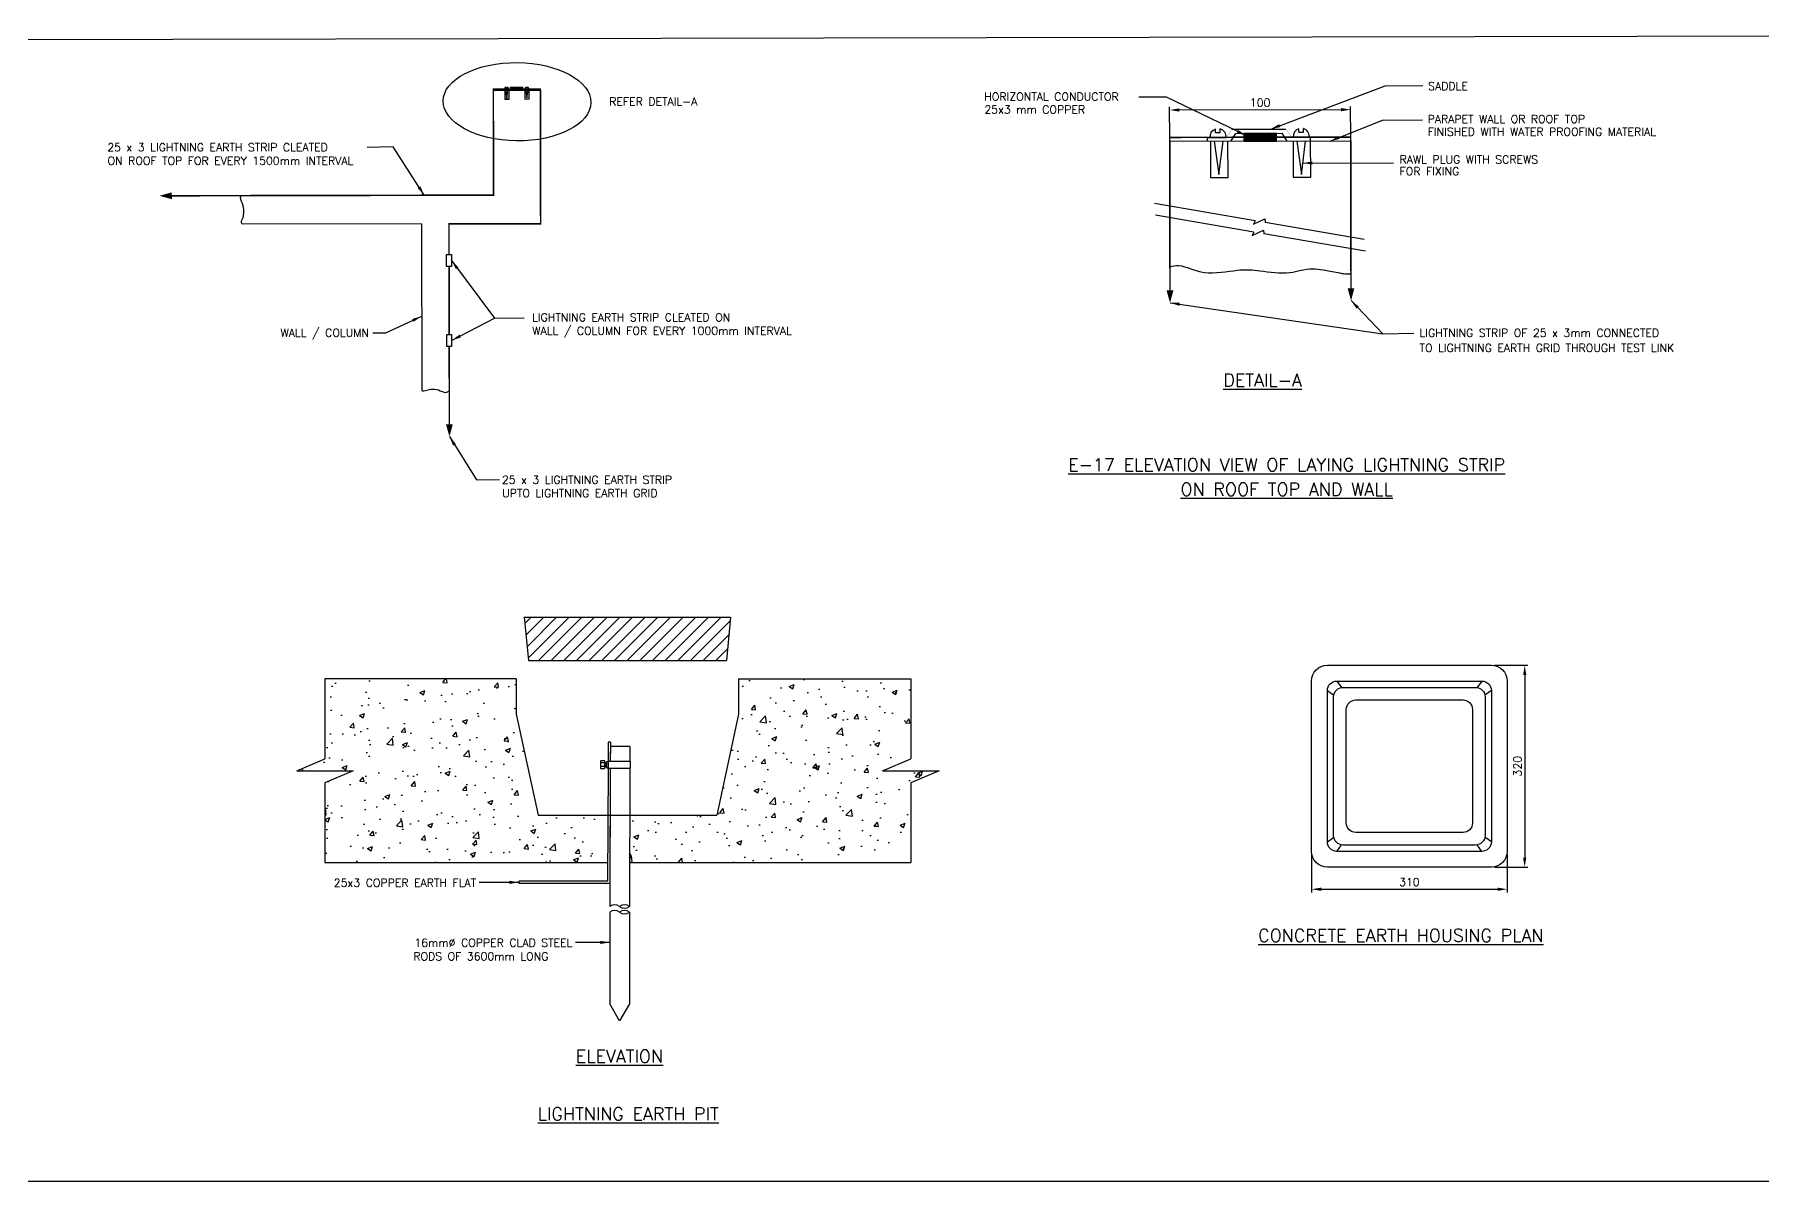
# Model space of a CAD drawing. Header units: inches. Extents: x 1917 to 3477, y 820 to 1550.
# Drawn here: x 2666 to 3206, y 820 to 1179 of the extents above; entities that cross this region are included whole.
import ezdxf
from ezdxf.enums import TextEntityAlignment as Align

# ---------------------------------------------------------------- set-up
doc = ezdxf.new("R2010")
doc.units = ezdxf.units.IN
doc.header["$MEASUREMENT"] = 0
doc.layers.get('DEFPOINTS').update_dxf_attribs({"color": 8})
for name, color, linetype in [('DIM', 1, 'Continuous'), ('EHAT', 9, 'Continuous'), ('ELDIM', 2, 'Continuous'), ('ELEC', 7, 'Continuous'), ('LIGHTNING', 2, 'Continuous'), ('TITLE', 7, 'Continuous'), ('TXT30', 2, 'Continuous')]:
    doc.layers.add(name, color=color, linetype=linetype)
doc.styles.add('ROMANS', font='romans.shx')
doc.styles.add('romans1', font='romans.shx')
doc.linetypes.add('FENCELINE2', pattern='A,0.25,-0.1,[132,ltypeshp.shx,S=0.1,R=0,X=-0.1,Y=0],-0.1,1', length=1.45)
doc.dimstyles.new('SECTIONS', dxfattribs={"dimtxt": 2.5, "dimasz": 3, "dimexe": 1, "dimexo": 1, "dimgap": 1, "dimtad": 1, "dimdec": 0, "dimlfac": 20, "dimzin": 0, "dimdsep": 46, "dimtxsty": 'romans1', "dimcen": 0.625, "dimclrd": 1, "dimclre": 1, "dimclrt": 256, "dimadec": 0, "dimazin": 0, "dimtfac": 1, "dimtdec": 0, "dimtofl": 0, "dimtmove": 0, "dimatfit": 3, "dimfxl": 1, "dimtolj": 1, "dimtzin": 0, "dimarcsym": 0})
pattern_1 = [(50, (2737.21, 682.856), (16.06663, -1.40565), [1.68, -18.48]), (355, (2737.21, 682.856), (-3.108, 16.8491), [1.344, -14.784]), (100.4514, (2738.549, 682.739), (12.9586, 15.44345), [1.4278, -15.7056]), (46.184, (2737.21, 687.336), (23.9062, -3.7076), [2.52, -27.72]), (96.6356, (2739.202, 687.027), (20.9364, 21.8202), [2.1417, -23.5584]), (351.184, (2737.21, 687.336), (20.9364, 21.8203), [2.016, -22.176]), (21, (2739.45, 686.216), (13.3707, -9.01866), [1.68, -18.48]), (326, (2739.45, 686.216), (5.4503, 16.24336), [1.344, -14.784]), (71.4514, (2740.564, 685.464), (18.821, 7.2247), [1.4278, -15.7056]), (37.5, (2737.2097, 682.856), (0.27238, 7.45682), [0, -14.6048, 0, -15.008, 0, -14.84]), (7.5, (2737.21, 682.856), (5.89276, 8.83482), [0, -8.5568, 0, -14.2688, 0, -5.656]), (327.5, (2732.2145, 682.856), (11.95762, -0.50523), [0, -5.6, 0, -17.472, 0, -23.184]), (317.5, (2729.974, 682.856), (13.06337, 2.24235), [0, -7.28, 0, -11.6032, 0, -16.464])]

# ---------------------------------------------------------------- blocks, each defined once
blk = doc.blocks.new('*D69')
at = {"layer": 'DEFPOINTS', "color": 0, "transparency": 16777216}
for p in [(3065.18, 923.5), (3126.29, 923.5), (3126.29, 911.67)]:
    blk.add_point(p, dxfattribs=at)
at = {"layer": 'DIM', "color": 1, "lineweight": -2, "transparency": 16777216}
for p, q in [((3065.18, 922.5), (3065.18, 910.67)), ((3126.29, 922.5), (3126.29, 910.67)), ((3068.18, 911.67), (3123.29, 911.67))]:
    blk.add_line(p, q, dxfattribs=at)
at = {"layer": 'DIM', "color": 1, "transparency": 16777216}
for points in [[(3068.18, 912.17), (3068.18, 911.17), (3065.18, 911.67)], [(3123.29, 912.17), (3123.29, 911.17), (3126.29, 911.67)]]:
    blk.add_solid(points, dxfattribs=at)
at = {"layer": 'DIM', "color": 7, "transparency": 16777216, "insert": (3095.74, 913.92), "char_height": 2.5, "attachment_point": 5, "style": 'romans1'}
blk.add_mtext('\\A1;310', dxfattribs=at)
blk = doc.blocks.new('*D70')
at = {"layer": 'DEFPOINTS', "color": 0, "transparency": 16777216}
for p in [(3121.36, 981.65), (3121.36, 918.58), (3131.77, 918.58)]:
    blk.add_point(p, dxfattribs=at)
at = {"layer": 'DIM', "color": 1, "lineweight": -2, "transparency": 16777216}
for p, q in [((3122.36, 981.65), (3132.77, 981.65)), ((3131.77, 978.65), (3131.77, 921.58)), ((3122.36, 918.58), (3132.77, 918.58))]:
    blk.add_line(p, q, dxfattribs=at)
at = {"layer": 'DIM', "color": 1, "transparency": 16777216}
for points in [[(3131.27, 978.65), (3132.27, 978.65), (3131.77, 981.65)], [(3131.27, 921.58), (3132.27, 921.58), (3131.77, 918.58)]]:
    blk.add_solid(points, dxfattribs=at)
at = {"layer": 'DIM', "color": 7, "transparency": 16777216, "insert": (3129.52, 950.11), "char_height": 2.5, "attachment_point": 5, "rotation": 90, "style": 'romans1'}
blk.add_mtext('\\A1;320', dxfattribs=at)
blk = doc.blocks.new('*D55')
at = {"layer": 'DEFPOINTS', "color": 0, "transparency": 16777216}
for p in [(3077.38, 1155.28), (3020.85, 1145.39), (3077.4, 1145.5)]:
    blk.add_point(p, dxfattribs=at)
at = {"layer": 'DIM', "color": 1, "lineweight": -2, "transparency": 16777216}
for p, q in [((3020.85, 1146.39), (3020.83, 1156.17)), ((3077.4, 1146.5), (3077.38, 1156.28)), ((3023.83, 1155.18), (3074.38, 1155.28))]:
    blk.add_line(p, q, dxfattribs=at)
at = {"layer": 'DIM', "color": 1, "transparency": 16777216}
for points in [[(3023.83, 1155.68), (3023.84, 1154.68), (3020.83, 1155.17)], [(3074.38, 1155.78), (3074.38, 1154.78), (3077.38, 1155.28)]]:
    blk.add_solid(points, dxfattribs=at)
at = {"layer": 'DIM', "color": 7, "transparency": 16777216, "insert": (3049.1, 1157.48), "char_height": 2.5, "attachment_point": 5, "rotation": 0.112, "style": 'romans1'}
blk.add_mtext('\\A1;100', dxfattribs=at)
blk = doc.blocks.new('*X12')
at = {"color": 0}
for p, q in [((165.6, 216.7), (165.6, 221.4)), ((166.2, 216.7), (166.2, 221.4)), ((166.9, 216.7), (166.9, 221.4)), ((167.5, 216.7), (167.5, 221.4)), ((168.1, 216.7), (168.1, 221.4)), ((168.8, 216.7), (168.8, 221.4)), ((169.4, 216.7), (169.4, 221.4)), ((170, 216.7), (170, 221.4)), ((170.6, 216.7), (170.6, 221.4)), ((171.2, 216.7), (171.2, 221.4)), ((171.9, 216.7), (171.9, 221.4)), ((172.5, 216.7), (172.5, 221.4)), ((173.1, 216.7), (173.1, 221.4)), ((173.8, 216.7), (173.8, 221.4)), ((174.4, 216.7), (174.4, 221.4)), ((175, 216.7), (175, 221.4)), ((175.6, 216.7), (175.6, 221.4)), ((176.2, 216.7), (176.2, 221.4)), ((176.9, 216.7), (176.9, 221.4)), ((177.5, 216.7), (177.5, 221.4)), ((178.1, 216.7), (178.1, 221.4)), ((178.8, 216.7), (178.8, 221.4)), ((179.4, 216.7), (179.4, 221.4)), ((180, 216.7), (180, 221.4)), ((180.6, 216.7), (180.6, 221.4)), ((181.2, 216.7), (181.2, 221.4)), ((181.9, 216.7), (181.9, 221.4)), ((182.5, 216.7), (182.5, 221.4)), ((183.1, 216.7), (183.1, 221.4)), ((183.8, 216.7), (183.8, 221.4)), ((184.4, 216.7), (184.4, 221.4))]:
    blk.add_line(p, q, dxfattribs=at)
blk = doc.blocks.new('*X13')
at = {"color": 0}
for p, q in [((165.6, 216.7), (165.6, 221.4)), ((166.2, 216.7), (166.2, 221.4)), ((166.9, 216.7), (166.9, 221.4)), ((167.5, 216.7), (167.5, 221.4)), ((168.1, 216.7), (168.1, 221.4)), ((168.8, 216.7), (168.8, 221.4)), ((169.4, 216.7), (169.4, 221.4)), ((170, 216.7), (170, 221.4)), ((170.6, 216.7), (170.6, 221.4)), ((171.2, 216.7), (171.2, 221.4)), ((171.9, 216.7), (171.9, 221.4)), ((172.5, 216.7), (172.5, 221.4)), ((173.1, 216.7), (173.1, 221.4)), ((173.8, 216.7), (173.8, 221.4)), ((174.4, 216.7), (174.4, 221.4)), ((175, 216.7), (175, 221.4)), ((175.6, 216.7), (175.6, 221.4)), ((176.2, 216.7), (176.2, 221.4)), ((176.9, 216.7), (176.9, 221.4)), ((177.5, 216.7), (177.5, 221.4)), ((178.1, 216.7), (178.1, 221.4)), ((178.8, 216.7), (178.8, 221.4)), ((179.4, 216.7), (179.4, 221.4)), ((180, 216.7), (180, 221.4)), ((180.6, 216.7), (180.6, 221.4)), ((181.2, 216.7), (181.2, 221.4)), ((181.9, 216.7), (181.9, 221.4)), ((182.5, 216.7), (182.5, 221.4)), ((183.1, 216.7), (183.1, 221.4)), ((183.8, 216.7), (183.8, 221.4)), ((184.4, 216.7), (184.4, 221.4))]:
    blk.add_line(p, q, dxfattribs=at)

msp = doc.modelspace()

# ---------------------------------------------------------------- hatches: boundary and pattern name
h = msp.add_hatch()
h.set_pattern_fill('ANSI31', color=256, scale=22.4, style=0)
h.set_pattern_definition([(45, (2737.2097, 682.856), (-1.9799, 1.9799), [])])
h.paths.add_polyline_path([(2883.67492, 996.65935), (2819.16292, 996.65935), (2820.47619, 983.10874), (2882.36165, 983.10874)])
at = {"layer": 'EHAT'}
h = msp.add_hatch(dxfattribs=at)
h.set_pattern_fill('AR-CONC', color=256, scale=2.24, style=0)
h.set_pattern_definition(pattern_1)
h.paths.add_polyline_path([(2816.69892, 966.41499), (2816.69892, 977.37269), (2756.9232, 977.37269), (2756.9232, 952.42468), (2748.11355, 948.69308), (2765.73284, 948.69308), (2756.9232, 944.96147), (2756.9232, 920.01346), (2845.24606, 920.01346), (2845.24606, 934.81269), (2823.52514, 934.81269)])
h = msp.add_hatch(dxfattribs=at)
h.set_pattern_fill('AR-CONC', color=256, scale=2.24, style=0)
h.set_pattern_definition(pattern_1)
h.paths.add_polyline_path([(2939.98135, 944.96147), (2948.79099, 948.69308), (2931.17171, 948.69308), (2939.98135, 952.42468), (2939.98135, 977.37269), (2886.13892, 977.37269), (2886.13892, 966.41499), (2879.3127, 934.81269), (2852.04315, 934.81269), (2852.04315, 920.01346), (2939.98135, 920.01346)])

# ---------------------------------------------------------------- linework, layer by layer
for p, q in [((2809.52664, 1161.36554), (2824.22661, 1161.39428)), ((2809.52664, 1161.36554), (2809.59075, 1128.56791)), ((2812.84841, 1161.37204), (2812.84792, 1161.61919)), ((2813.09347, 1161.37252), (2813.0989, 1158.59672)), ((2813.36577, 1161.37305), (2813.72475, 1158.81567)), ((2813.47803, 1162.03332), (2813.4775, 1162.30383)), ((2813.47803, 1162.03332), (2813.83332, 1162.03401)), ((2813.72475, 1158.81567), (2814.0465, 1161.37438)), ((2813.83332, 1162.03401), (2813.83278, 1162.31075)), ((2814.43314, 1158.59933), (2814.42771, 1161.37513)), ((2814.64554, 1161.37555), (2815.02559, 1161.97514)), ((2814.72542, 1162.30114), (2818.86429, 1162.30923)), ((2815.02559, 1161.97514), (2818.5654, 1161.98206)), ((2818.94778, 1161.38396), (2818.5654, 1161.98206)), ((2820.69429, 1161.65965), (2819.30123, 1161.65692)), ((2819.41726, 1161.38488), (2819.42269, 1158.60908)), ((2819.68956, 1161.38541), (2820.04854, 1158.82803)), ((2819.84679, 1162.06405), (2819.84626, 1162.33456)), ((2819.84679, 1162.06405), (2820.20208, 1162.06475)), ((2820.04854, 1158.82803), (2820.37029, 1161.38674)), ((2820.20208, 1162.06475), (2820.20154, 1162.34148)), ((2820.75693, 1158.61169), (2820.74444, 1161.63463)), ((2824.22661, 1161.39428), (2824.30824, 1119.63622)), ((2813.0989, 1158.59672), (2814.43314, 1158.59933)), ((2819.42269, 1158.60908), (2820.75693, 1158.61169)), ((3020.85339, 1145.38764), (3077.40273, 1145.49819)), ((3020.85339, 1145.38764), (3020.89305, 1125.09838)), ((3032.61952, 1145.41064), (3032.61754, 1146.41944)), ((3032.82181, 1146.52234), (3038.50778, 1146.53346)), ((3033.61978, 1145.4126), (3033.64193, 1134.08282)), ((3034.73118, 1145.41477), (3036.19641, 1134.97647)), ((3035.18939, 1148.10975), (3035.18723, 1149.21388)), ((3035.18939, 1148.10975), (3036.63956, 1148.11258)), ((3036.19641, 1134.97647), (3037.50969, 1145.4202)), ((3036.63956, 1148.11258), (3036.63735, 1149.24213)), ((3039.0878, 1134.09347), (3039.06565, 1145.42324)), ((3039.95477, 1145.42498), (3041.50596, 1147.8723)), ((3040.28081, 1149.20288), (3057.17412, 1149.2359)), ((3041.50596, 1147.8723), (3055.95419, 1147.90054)), ((3057.51493, 1145.45931), (3055.95419, 1147.90054)), ((3064.64354, 1146.58455), (3058.95758, 1146.57343)), ((3059.43117, 1145.46305), (3059.45332, 1134.13328)), ((3060.54257, 1145.46523), (3062.00781, 1135.02692)), ((3061.18434, 1148.23518), (3061.18218, 1149.33931)), ((3061.18434, 1148.23518), (3062.6345, 1148.23802)), ((3062.00781, 1135.02692), (3063.32108, 1145.47066)), ((3062.6345, 1148.23802), (3062.63229, 1149.36757)), ((3064.89919, 1134.14392), (3064.84821, 1146.48244)), ((3077.40273, 1145.49819), (3077.46153, 1115.41784)), ((3033.64193, 1134.08282), (3039.0878, 1134.09347)), ((3059.45332, 1134.13328), (3064.89919, 1134.14392)), ((3047.53444, 1120.53925), (3016.05469, 1125.92636)), ((2787.04085, 1119.56337), (2731.02393, 1119.45386)), ((2787.04085, 1119.56337), (2787.14252, 1067.55175)), ((3047.12454, 1117.01977), (3016.4305, 1122.27243)), ((3020.90007, 1121.50755), (3020.93011, 1106.13914)), ((3046.66721, 1115.93377), (3050.20115, 1117.63162)), ((3047.07712, 1119.45325), (3050.61106, 1121.15109)), ((3047.53444, 1120.53925), (3047.07712, 1119.45325)), ((3050.20115, 1117.63162), (3050.23485, 1116.48751)), ((3050.61106, 1121.15109), (3050.64476, 1120.00698)), ((3081.62872, 1114.70471), (3050.64476, 1120.00698)), ((3047.12454, 1117.01977), (3046.66721, 1115.93377)), ((3082.00452, 1111.05078), (3050.23485, 1116.48751)), ((3077.46855, 1111.82702), (3077.48357, 1104.14067))]:
    msp.add_line(p, q)
at = {"color": 1}
for p, q in [((2816.69892, 977.37269), (2756.9232, 977.37269)), ((2886.13892, 977.37269), (2939.98135, 977.37269)), ((2748.11355, 948.69308), (2756.9232, 952.42468)), ((2931.17171, 948.69308), (2939.98135, 952.42468)), ((2748.11355, 948.69308), (2765.73284, 948.69308)), ((2765.73284, 948.69308), (2756.9232, 944.96147)), ((2931.17171, 948.69308), (2948.79099, 948.69308)), ((2948.79099, 948.69308), (2939.98135, 944.96147))]:
    msp.add_line(p, q, dxfattribs=at)
at = {"color": 9}
for p, q in [((2843.06921, 951.79518), (2843.0145, 951.7273)), ((2843.06921, 951.15743), (2843.0145, 951.22531)), ((2844.31877, 951.15743), (2843.0145, 951.15743)), ((2843.06921, 951.15743), (2843.0145, 951.08955)), ((2844.26406, 951.79518), (2844.31877, 951.7273)), ((2844.26406, 951.15743), (2844.31877, 951.22531)), ((2844.26406, 951.15743), (2844.31877, 951.08955)), ((2844.44895, 950.01562), (2844.44895, 951.16546)), ((2844.5829, 950.05115), (2844.5829, 951.12993)), ((2844.71409, 950.01562), (2844.71409, 951.16546)), ((2844.84804, 950.05115), (2844.84804, 951.12993)), ((2845.03527, 949.63054), (2845.03527, 951.55054)), ((2845.03527, 951.55054), (2845.36516, 951.55054)), ((2845.36516, 951.67054), (2845.36516, 949.51054)), ((2845.36516, 951.67054), (2852.28642, 951.67054)), ((2852.28642, 951.66412), (2852.28642, 949.50412)), ((2843.06921, 950.02365), (2843.0145, 950.09154)), ((2844.31877, 950.02365), (2843.0145, 950.02365)), ((2843.06921, 950.02365), (2843.0145, 949.95577)), ((2843.06921, 949.38591), (2843.0145, 949.45379)), ((2844.26406, 950.02365), (2844.31877, 950.09154)), ((2844.26406, 950.02365), (2844.31877, 949.95577)), ((2844.26406, 949.38591), (2844.31877, 949.45379)), ((2845.03527, 949.63054), (2845.36516, 949.63054)), ((2845.36516, 949.51054), (2852.28642, 949.51054))]:
    msp.add_line(p, q, dxfattribs=at)
at = {"color": 30}
for p, q in [((2845.39428, 949.51054), (2845.24606, 914.15934)), ((2817.56927, 913.48734), (2817.56927, 914.15934))]:
    msp.add_line(p, q, dxfattribs=at)
for points, const_width in [([(2812.84792, 1161.61919), (2812.93143, 1161.66126), (2814.29854, 1161.66394)], 0.03226), ([(2814.29103, 1161.64713), (2814.72542, 1162.30114)], 0.0129), ([(2819.30123, 1161.65692), (2818.86429, 1162.30923)], 0.0129), ([(2820.74444, 1161.63463), (2820.66076, 1161.67637)], 0.03226), ([(3032.61754, 1146.41944), (3032.9584, 1146.59115), (3038.53842, 1146.60206)], 0.13168), ([(3038.50778, 1146.53346), (3040.28081, 1149.20288)], 0.05267), ([(3058.95758, 1146.57343), (3057.17412, 1149.2359)], 0.05267), ([(3064.84821, 1146.48244), (3064.50669, 1146.65282), (3058.92667, 1146.64191)], 0.13168)]:
    msp.add_lwpolyline(points, dxfattribs=dict(const_width=const_width))
for points in [[(2794.94058, 1110.05799), (2796.443, 1110.06093), (2796.45034, 1106.30662), (2794.94792, 1106.30369)], [(2794.98951, 1085.02828), (2796.49193, 1085.03121), (2796.49927, 1081.27691), (2794.99685, 1081.27397)]]:
    msp.add_lwpolyline(points, close=True)
for points in [[(2819.16292, 996.65935), (2883.67492, 996.65935)], [(2819.16292, 996.65935), (2820.47619, 983.10874)], [(2883.67492, 996.65935), (2882.36165, 983.10874)], [(2820.47619, 983.10874), (2882.36165, 983.10874)]]:
    msp.add_lwpolyline(points)
at = {"color": 1}
for points in [[(2756.9232, 977.37269), (2756.9232, 952.42468)], [(2816.69892, 977.37269), (2816.69892, 966.41499), (2823.52514, 934.81269)], [(2886.13892, 977.37269), (2886.13892, 966.41499), (2879.3127, 934.81269)], [(2939.98135, 977.37269), (2939.98135, 952.42468)], [(2756.9232, 944.96147), (2756.9232, 920.01346)], [(2939.98135, 944.96147), (2939.98135, 920.01346)], [(2823.52514, 934.81269), (2879.3127, 934.81269)], [(2756.9232, 920.01346), (2845.24606, 920.01346)], [(2852.04315, 920.01346), (2939.98135, 920.01346)]]:
    msp.add_lwpolyline(points, dxfattribs=at)
at = {"color": 9}
for points in [[(2843.0145, 951.7273), (2843.0145, 949.45379)], [(2844.26406, 951.79518), (2843.06921, 951.79518)], [(2844.31877, 949.45379), (2844.31877, 951.7273)], [(2843.06921, 949.38591), (2844.26406, 949.38591)]]:
    msp.add_lwpolyline(points, dxfattribs=at)
at = {"color": 30}
for points in [[(2846.0668, 949.51054), (2845.91806, 913.48734), (2817.56927, 913.48734)], [(2845.24606, 914.15934), (2817.56927, 914.15934)]]:
    msp.add_lwpolyline(points, dxfattribs=at)
for centre, radius, start, end in [((2813.66667, 1161.71543), 0.61807, 107.8224643, 185.5496972), ((2813.66667, 1161.71543), 0.61807, 352.5197627, 74.4097799), ((2820.03543, 1161.74616), 0.61807, 107.8224643, 185.5496972), ((2820.03543, 1161.74616), 0.61807, 352.5197627, 74.4097799), ((3035.95935, 1146.81223), 2.52272, 107.8224643, 185.5496972), ((3035.95935, 1146.81223), 2.52272, 352.5197627, 74.4097799), ((3061.9543, 1146.93766), 2.52272, 107.8224643, 185.5496972), ((3061.9543, 1146.93766), 2.52272, 352.5197627, 74.4097799)]:
    msp.add_arc(centre, radius, start, end)
at = {"color": 9}
for centre, start, end in [((2844.45084, 950.90227), 59.8819212, 120.1180788), ((2844.71597, 950.90227), 59.8819212, 120.1180788), ((2844.98111, 950.90227), 78.1236339, 120.1180788), ((2844.45084, 950.27881), 239.8819212, 300.1180788), ((2844.71597, 950.27881), 239.8819212, 300.1180788), ((2844.98111, 950.27881), 239.8819212, 281.8763661)]:
    msp.add_arc(centre, 0.2632, start, end, dxfattribs=at)
msp.add_ellipse((2816.92856, 1157.75637), major_axis=(-23.0786, 0.25913), ratio=0.529891066)
for points, knots in [([(2731.02393, 1119.45386), (2730.53166, 1120.0174), (2731.41041, 1121.2886), (2731.59009, 1123.42806), (2731.65118, 1123.43192), (2731.59009, 1123.42806), (2731.40793, 1125.76503), (2730.31471, 1127.63544), (2730.74209, 1128.41378)], [2.560260686, 2.560260686, 2.560260686, 2.560260686, 3.862895878, 5.419318496, 7.974599415, 9.872938589, 11.877726348, 13.689564405, 13.689564405, 13.689564405, 13.689564405]), ([(3020.93011, 1106.13914), (3021.83046, 1106.45318), (3025.31821, 1106.97806), (3031.01912, 1103.17054), (3042.99206, 1105.60623), (3049.37243, 1104.94019), (3058.36243, 1103.66802), (3064.23994, 1106.155), (3070.90353, 1104.90504), (3076.57897, 1103.70744), (3077.48357, 1104.14067)], [5.737559116, 5.737559116, 5.737559116, 5.737559116, 8.685509741, 17.129888662, 25.829756869, 34.564321704, 46.323100189, 55.871404489, 62.890899679, 65.752772997, 65.752772997, 65.752772997, 65.752772997]), ([(2787.14252, 1067.55175), (2787.36538, 1067.52853), (2787.3294, 1067.56588), (2787.32468, 1066.98997), (2791.42809, 1068.59089), (2794.40451, 1066.5235), (2795.36177, 1067.25828), (2795.77512, 1067.43363)], [4.356337174, 4.356337174, 4.356337174, 4.356337174, 5.916212963, 10.54378198, 14.226456424, 15.967262817, 16.898210934, 16.898210934, 16.898210934, 16.898210934])]:
    msp.add_open_spline(points, degree=3, knots=knots)
at = {"layer": 'ELDIM'}
for p, q in [((3070.10995, 973.76898), (3072.11829, 972.26493)), ((3073.06675, 976.72578), (3074.50513, 974.70618)), ((3118.40435, 976.72578), (3116.96597, 974.70618)), ((3121.36115, 973.76898), (3119.35282, 972.26493)), ((3070.10995, 926.46018), (3072.11829, 927.96423)), ((3073.06675, 923.50338), (3074.50513, 925.52298)), ((3118.40435, 923.50338), (3116.96597, 925.52298)), ((3121.36115, 926.46018), (3119.35282, 927.96423))]:
    msp.add_line(p, q, dxfattribs=at)
for points in [[(3070.10995, 981.65378), (3121.36115, 981.65378, -0.414213562), (3126.28915, 976.72578), (3126.28915, 923.50338, -0.414213562), (3121.36115, 918.57538), (3070.10995, 918.57538, -0.414213562), (3065.18195, 923.50338), (3065.18195, 976.72578, -0.414213562)], [(3073.06675, 976.72578), (3118.40435, 976.72578, -0.414213562), (3121.36115, 973.76898), (3121.36115, 926.46018, -0.414213562), (3118.40435, 923.50338), (3073.06675, 923.50338, -0.414213562), (3070.10995, 926.46018), (3070.10995, 973.76898, -0.414213562)], [(3075.03795, 974.75458), (3116.43315, 974.75458, -0.414213562), (3119.38995, 971.79778), (3119.38995, 928.43138, -0.414213562), (3116.43315, 925.47458), (3075.03795, 925.47458, -0.414213562), (3072.08115, 928.43138), (3072.08115, 971.79778, -0.414213562)], [(3078.98035, 970.81218), (3112.49075, 970.81218, -0.414213562), (3115.44755, 967.85538), (3115.44755, 932.37378, -0.414213562), (3112.49075, 929.41698), (3078.98035, 929.41698, -0.414213562), (3076.02355, 932.37378), (3076.02355, 967.85538, -0.414213562)]]:
    msp.add_lwpolyline(points, format="xyb", close=True, dxfattribs=at)
at = {"layer": 'ELEC', "color": 1}
for p, q in [((2846.10018, 957.59562), (2845.42818, 957.59562)), ((2852.22527, 956.22804), (2846.10018, 956.22804)), ((2852.20077, 949.51054), (2852.04315, 906.29272)), ((2848.9806, 870.5886), (2845.91806, 875.82767)), ((2852.04315, 875.82767), (2848.9806, 870.5886))]:
    msp.add_line(p, q, dxfattribs=at)
for points in [[(2845.42818, 957.59562), (2845.40334, 951.67054)], [(2846.10018, 957.59562), (2846.07571, 951.67054)], [(2846.10018, 956.22804), (2846.08356, 951.67054)], [(2852.22527, 956.22804), (2852.20865, 951.67054)], [(2846.07568, 949.51054), (2845.91806, 906.29272)], [(2845.91806, 904.51507), (2845.91806, 875.82767)], [(2852.04315, 904.51507), (2852.04315, 875.82767)]]:
    msp.add_lwpolyline(points, dxfattribs=at)
for centre, start, end in [((2847.44933, 904.42243), 50.6915627, 129.3084373), ((2847.44933, 902.64478), 50.6915627, 129.3084373), ((2850.51188, 904.42243), 50.6915627, 129.3084373), ((2850.51188, 908.16301), 230.6915627, 309.3084373), ((2850.51188, 902.64478), 50.6915627, 129.3084373), ((2850.51188, 906.38536), 230.6915627, 309.3084373)]:
    msp.add_arc(centre, 2.41718, start, end, dxfattribs=at)
at = {"layer": 'LIGHTNING'}
for p, q in [((2815.65348, 1161.97637), (2815.65465, 1161.37752)), ((3044.06881, 1147.87731), (3044.07358, 1145.43303))]:
    msp.add_line(p, q, dxfattribs=at)
at = {"layer": 'LIGHTNING', "linetype": 'FENCELINE2', "ltscale": 4, "const_width": 0.49, "flags": 128}
for points in [[(2815.65407, 1161.67695), (2809.52605, 1161.66497), (2809.59075, 1128.56791), (2709.08144, 1128.37144)], [(2818.13076, 1161.68179), (2824.22602, 1161.6937), (2824.30824, 1119.63622), (2795.67318, 1119.58024), (2795.69179, 1110.05946)], [(3044.07119, 1146.65517), (3020.851, 1146.60978), (3020.94445, 1098.80554)], [(3054.18014, 1146.67493), (3077.40034, 1146.72032), (3077.49266, 1099.48961)], [(2795.69913, 1106.30516), (2795.74072, 1085.02975)], [(2795.74806, 1081.27544), (2795.79555, 1056.98114)]]:
    msp.add_lwpolyline(points, dxfattribs=at)
at = {"layer": 'LIGHTNING'}
for points in [[(2815.65465, 1161.37752), (2818.13135, 1161.38237), (2818.13018, 1161.98121), (2815.65348, 1161.97637)], [(3044.07358, 1145.43303), (3054.18253, 1145.45279), (3054.17775, 1147.89707), (3044.06881, 1147.87731)]]:
    msp.add_lwpolyline(points, dxfattribs=at)
at = {"layer": 'LIGHTNING', "linetype": 'FENCELINE2', "ltscale": 25}
for points in [[(2709.08354, 1127.29609), (2709.07934, 1129.44678), (2705.19691, 1128.36384)], [(3022.0198, 1098.80765), (3019.8691, 1098.80344), (3020.95204, 1094.92101)], [(3078.56801, 1099.49171), (3076.41732, 1099.4875), (3077.50026, 1095.60507)], [(2796.8709, 1056.98325), (2794.7202, 1056.97904), (2795.80314, 1053.09661)]]:
    msp.add_solid(points, dxfattribs=at)
at = {"layer": 'TITLE'}
for p, q in [((3476.67262, 1178.75004), (2658.58336, 1177.15081)), ((3476.67262, 820.36019), (2658.58336, 820.36019))]:
    msp.add_line(p, q, dxfattribs=at)

# ---------------------------------------------------------------- block references
at = {"layer": 'LIGHTNING', "rotation": 0.1120034507626673}
for name, p, xscale, yscale, zscale in [('*X13', (2794.34897, 1133.36743), 0.1290421124999739, 0.1290421124999739, 0.1290421124999739), ('*X12', (2957.1116, 1031.10612), 0.5267025000002831, 0.5267025000002831, 0.5267025000002831)]:
    msp.add_blockref(name, p, dxfattribs=dict(at, xscale=xscale, yscale=yscale, zscale=zscale))

# ---------------------------------------------------------------- texts
at = {"layer": 'TXT30', "style": 'ROMANS'}
for s, p in [('SADDLE', (3101.60375, 1162.65172)), ('PARAPET WALL OR ROOF TOP', (3101.44526, 1152.35538)), ('RAWL PLUG WITH SCREWS', (3092.66989, 1139.70591)), ('FOR FIXING', (3092.67707, 1136.03181)), ('LIGHTNING STRIP OF 25 x 3mm CONNECTED', (3098.88129, 1085.53136))]:
    msp.add_text(s, height=2.5, dxfattribs=at).set_placement(p, align=Align.MIDDLE_LEFT)
for s, p in [('REFER DETAIL-A', (2845.73949, 1156.56649)), ('25x3 mm COPPER', (2962.92833, 1154.06256)), ('HORIZONTAL CONDUCTOR', (2962.92045, 1158.09462)), ('25 x 3 LIGHTNING EARTH STRIP CLEATED', (2688.91896, 1142.26372)), ('FINISHED WITH WATER PROOFING MATERIAL', (3101.45549, 1147.12211)), ('ON ROOF TOP FOR EVERY 1500mm INTERVAL', (2688.99334, 1138.07319)), ('LIGHTNING EARTH STRIP CLEATED ON', (2821.62604, 1089.11982)), ('WALL / COLUMN FOR EVERY 1000mm INTERVAL', (2821.70042, 1084.92929)), ('TO LIGHTNING EARTH GRID THROUGH TEST LINK', (3098.89536, 1079.56934)), ('25 x 3 LIGHTNING EARTH STRIP', (2812.22033, 1038.37422)), ('UPTO LIGHTNING EARTH GRID', (2812.29471, 1034.18369))]:
    msp.add_text(s, height=2.5, dxfattribs=at).set_placement(p)
msp.add_text('WALL / COLUMN', height=2.5, dxfattribs=at).set_placement((2770.6933, 1084.30984), align=Align.RIGHT)
for s, p in [('%%UDETAIL-A', (3049.86557, 1070.76661)), ('%%UE-17 ELEVATION VIEW OF LAYING LIGHTNING STRIP', (3057.39056, 1044.32386)), ('%%UON ROOF TOP AND WALL', (3057.40556, 1036.65232)), ('%%UCONCRETE EARTH HOUSING PLAN', (3093.06742, 897.232)), ('%%UELEVATION', (2848.92563, 859.4853)), ('%%ULIGHTNING EARTH PIT', (2851.67825, 841.46829))]:
    msp.add_text(s, height=4, dxfattribs=at).set_placement(p, align=Align.MIDDLE_CENTER)
for s, p in [('25x3 COPPER EARTH FLAT', (2804.15188, 913.69305)), ('16mm%%C COPPER CLAD STEEL', (2834.24575, 894.95423)), ('RODS OF 3600mm LONG', (2826.74575, 890.70361))]:
    msp.add_text(s, height=2.5, dxfattribs=at).set_placement(p, align=Align.MIDDLE_RIGHT)

# ---------------------------------------------------------------- dimensions: what is measured, and where the dimension line sits
at = {"layer": 'DIM'}
dim = msp.add_linear_dim(base=(3077.3836, 1155.28185), p1=(3020.85339, 1145.38764), p2=(3077.40273, 1145.49819), angle=0.1120035, text='100', dimstyle='SECTIONS', override={"dimlfac": 7.5, "dimclrt": 7}, dxfattribs=at)
dim.commit()
dim.dimension.update_dxf_attribs({"geometry": '*D55', "text_midpoint": (3049.10893, 1155.22658), "dimtype": 160})
dim = msp.add_linear_dim(base=(3131.77091, 918.57538), p1=(3121.36115, 981.65378), p2=(3121.36115, 918.57538), angle=90, text='320', dimstyle='SECTIONS', override={"dimlfac": 7.5, "dimclrt": 7}, dxfattribs=at)
dim.commit()
dim.dimension.update_dxf_attribs({"geometry": '*D70', "text_midpoint": (3129.52091, 950.11458)})
dim = msp.add_linear_dim(base=(3126.28915, 911.67098), p1=(3065.18195, 923.50338), p2=(3126.28915, 923.50338), text='310', dimstyle='SECTIONS', override={"dimlfac": 7.5, "dimclrt": 7}, dxfattribs=at)
dim.commit()
dim.dimension.update_dxf_attribs({"geometry": '*D69', "text_midpoint": (3095.73555, 913.92098)})

# ---------------------------------------------------------------- leaders
for points, override in [([(3052.41878, 1149.22661), (3088.12705, 1162.76088), (3099.97674, 1162.78404)], {"dimlfac": 7.5}), ([(3044.77839, 1147.15974), (3019.81308, 1159.21723), (3011.19925, 1159.20039)], {"dimlfac": 7.5}), ([(3071.01924, 1145.48571), (3087.30571, 1151.97963), (3099.82639, 1152.10738)], {"dimlfac": 7.5}), ([(2787.94948, 1128.52561), (2778.22665, 1143.63386), (2770.14996, 1143.48891)], {"dimlfac": 7.5}), ([(3062.4567, 1138.59669), (3090.72746, 1138.65196)], {"dimlfac": 7.5}), ([(2796.44667, 1108.18378), (2809.87825, 1090.07874), (2819.15869, 1090.22814)], {"dimlfac": 7.5}), ([(2787.0973, 1090.68779), (2775.80473, 1085.485), (2771.86015, 1085.43154)], {"dimlfac": 7.5}), ([(3020.95204, 1094.92101), (3087.43612, 1085.26685)], {"dimlfac": 7.5}), ([(3077.50026, 1095.60507), (3087.43612, 1085.26685), (3097.17439, 1085.41421)], {"dimlfac": 7.5}), ([(2796.4956, 1083.15406), (2809.87825, 1090.07874)], {"dimlfac": 7.5}), ([(2795.80314, 1053.09661), (2804.24158, 1039.62607), (2811.441, 1039.72499)], {"dimlfac": 7.5}), ([(2817.56927, 913.82334), (2805.06467, 913.82334)], {"dimlfac": 7.5, "dimtxsty": 'romans1'}), ([(2845.91806, 895.05451), (2835.18214, 895.05451)], {"dimlfac": 7.5, "dimtxsty": 'romans1'})]:
    msp.add_leader(points, dimstyle='SECTIONS', override=override, dxfattribs=at)

doc.saveas('drawing.dxf')
